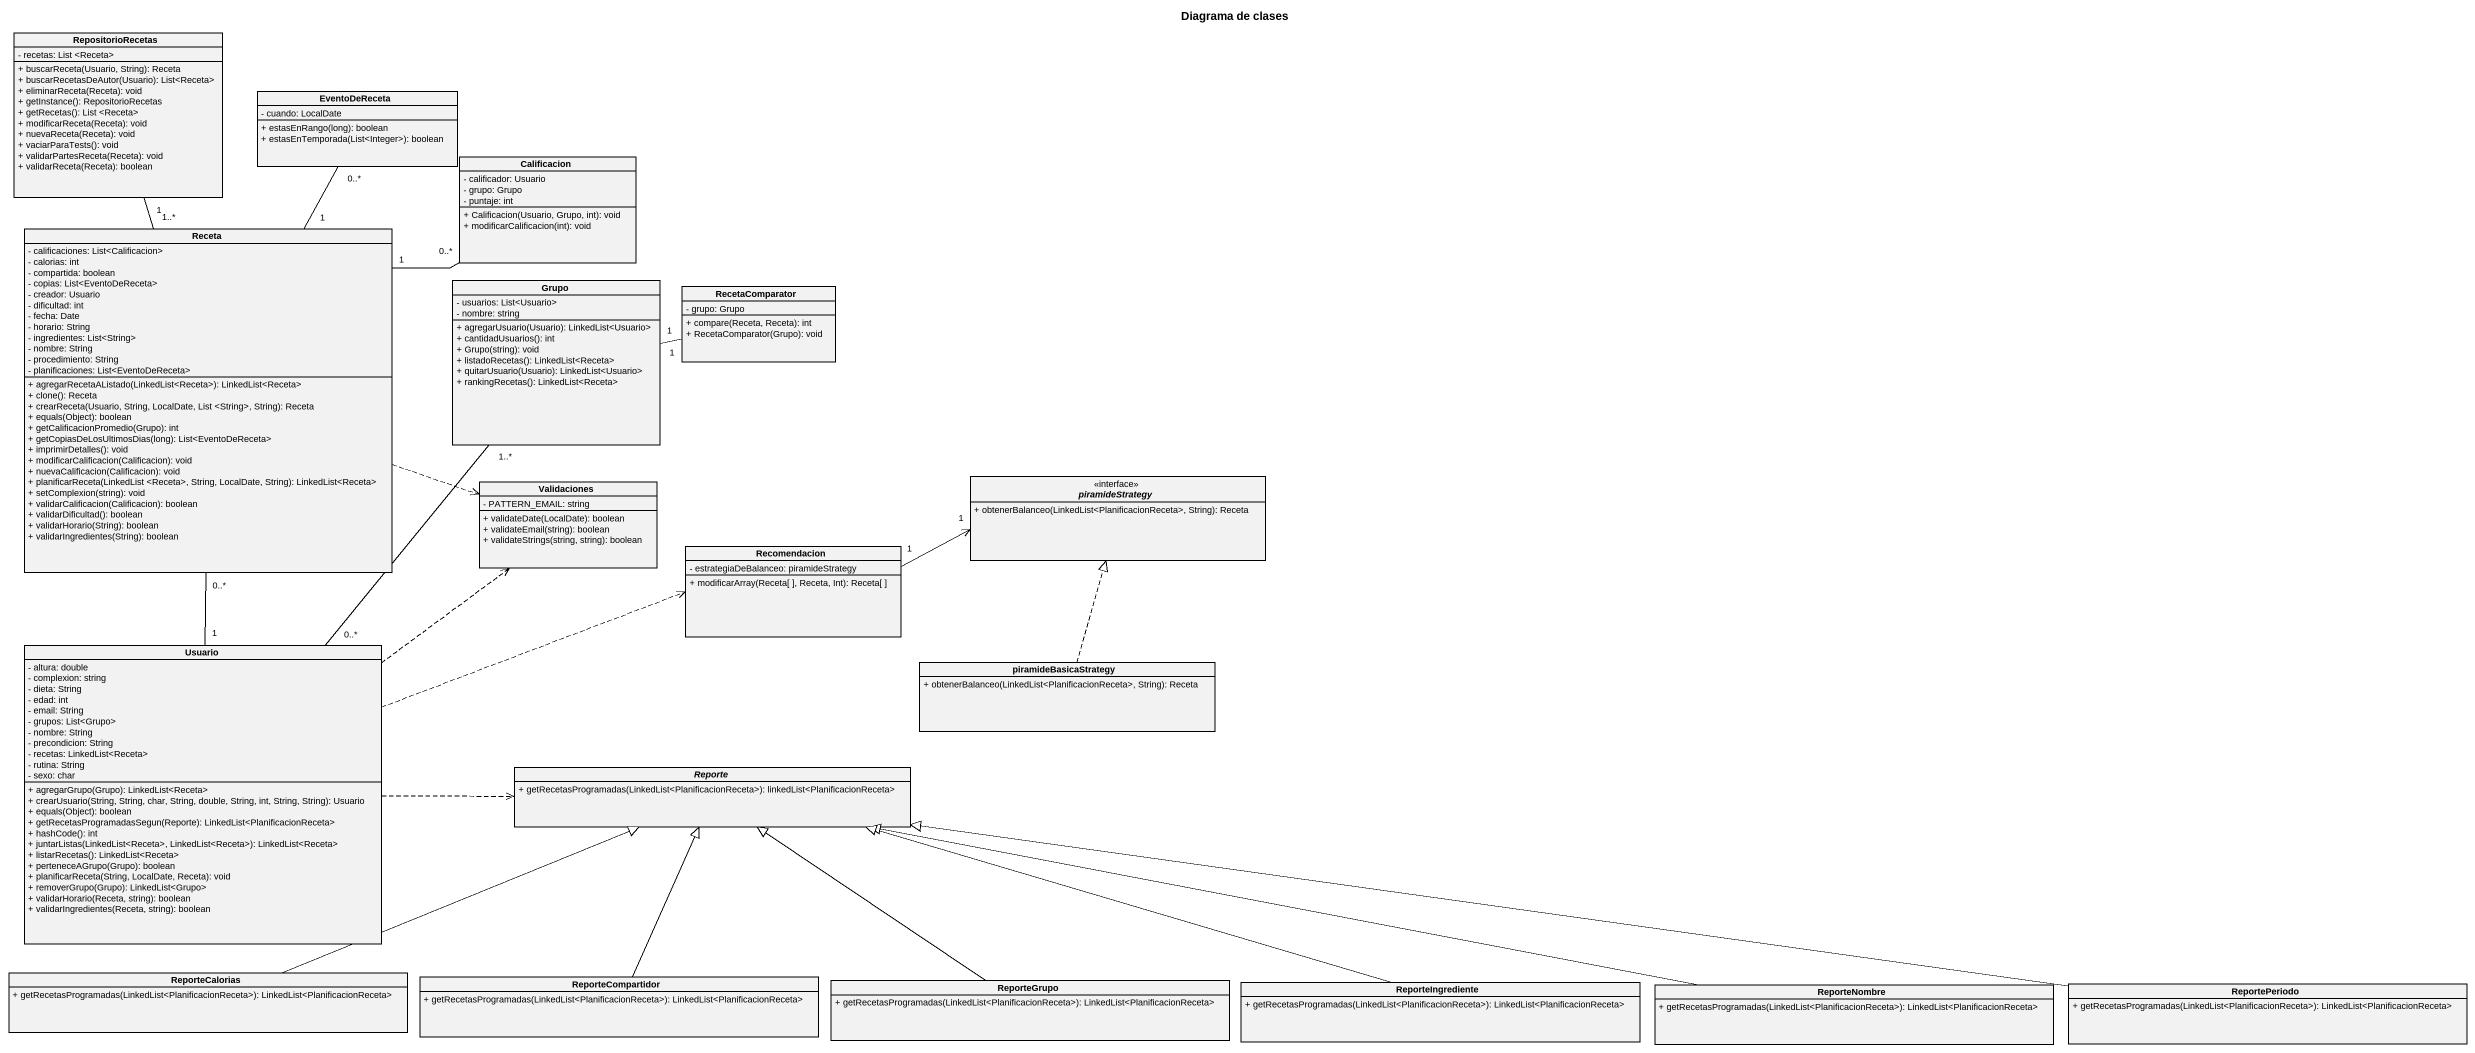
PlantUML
@startuml
title Diagrama de clases
hide circle
hide empty members
skinparam classAttributeIconSize 0
class RepositorioRecetas {
  - recetas: List <Receta>
  + buscarReceta(Usuario, String): Receta
  + buscarRecetasDeAutor(Usuario): List<Receta>
  + eliminarReceta(Receta): void
  + getInstance(): RepositorioRecetas
  + getRecetas(): List <Receta>
  + modificarReceta(Receta): void
  + nuevaReceta(Receta): void
  + vaciarParaTests(): void
  + validarPartesReceta(Receta): void
  + validarReceta(Receta): boolean
}
class EventoDeReceta {
  - cuando: LocalDate
  + estasEnRango(long): boolean
  + estasEnTemporada(List<Integer>): boolean
}
class Calificacion {
  - calificador: Usuario
  - grupo: Grupo
  - puntaje: int
  + Calificacion(Usuario, Grupo, int): void
  + modificarCalificacion(int): void
}
class Receta {
  - calificaciones: List<Calificacion>
  - calorias: int
  - compartida: boolean
  - copias: List<EventoDeReceta>
  - creador: Usuario
  - dificultad: int
  - fecha: Date
  - horario: String
  - ingredientes: List<String>
  - nombre: String
  - procedimiento: String
  - planificaciones: List<EventoDeReceta>
  + agregarRecetaAListado(LinkedList<Receta>): LinkedList<Receta>
  + clone(): Receta
  + crearReceta(Usuario, String, LocalDate, List <String>, String): Receta
  + equals(Object): boolean
  + getCalificacionPromedio(Grupo): int
  + getCopiasDeLosUltimosDias(long): List<EventoDeReceta>
  + imprimirDetalles(): void
  + modificarCalificacion(Calificacion): void
  + nuevaCalificacion(Calificacion): void
  + planificarReceta(LinkedList <Receta>, String, LocalDate, String): LinkedList<Receta>
  + setComplexion(string): void
  + validarCalificacion(Calificacion): boolean
  + validarDificultad(): boolean
  + validarHorario(String): boolean
  + validarIngredientes(String): boolean
}
class Grupo {
  - usuarios: List<Usuario>
  - nombre: string
  + agregarUsuario(Usuario): LinkedList<Usuario>
  + cantidadUsuarios(): int
  + Grupo(string): void
  + listadoRecetas(): LinkedList<Receta>
  + quitarUsuario(Usuario): LinkedList<Usuario>
  + rankingRecetas(): LinkedList<Receta>
}
class RecetaComparator {
  - grupo: Grupo
  + compare(Receta, Receta): int
  + RecetaComparator(Grupo): void
}
interface piramideStrategy <<interface>> {
  + obtenerBalanceo(LinkedList<PlanificacionReceta>, String): Receta
}
class Validaciones {
  - PATTERN_EMAIL: string
  + validateDate(LocalDate): boolean
  + validateEmail(string): boolean
  + validateStrings(string, string): boolean
}
class Recomendacion {
  - estrategiaDeBalanceo: piramideStrategy
  + modificarArray(Receta[ ], Receta, Int): Receta[ ]
}
class Usuario {
  - altura: double
  - complexion: string
  - dieta: String
  - edad: int
  - email: String
  - grupos: List<Grupo>
  - nombre: String
  - precondicion: String
  - recetas: LinkedList<Receta>
  - rutina: String
  - sexo: char
  + agregarGrupo(Grupo): LinkedList<Receta>
  + crearUsuario(String, String, char, String, double, String, int, String, String): Usuario
  + equals(Object): boolean
  + getRecetasProgramadasSegun(Reporte): LinkedList<PlanificacionReceta>
  + hashCode(): int
  + juntarListas(LinkedList<Receta>, LinkedList<Receta>): LinkedList<Receta>
  + listarRecetas(): LinkedList<Receta>
  + perteneceAGrupo(Grupo): boolean
  + planificarReceta(String, LocalDate, Receta): void
  + removerGrupo(Grupo): LinkedList<Grupo>
  + validarHorario(Receta, string): boolean
  + validarIngredientes(Receta, string): boolean
}
class piramideBasicaStrategy {
  + obtenerBalanceo(LinkedList<PlanificacionReceta>, String): Receta
}
abstract class Reporte {
  + getRecetasProgramadas(LinkedList<PlanificacionReceta>): linkedList<PlanificacionReceta>
}
class ReporteCalorias {
  + getRecetasProgramadas(LinkedList<PlanificacionReceta>): LinkedList<PlanificacionReceta>
}
class ReporteCompartidor {
  + getRecetasProgramadas(LinkedList<PlanificacionReceta>): LinkedList<PlanificacionReceta>
}
class ReporteGrupo {
  + getRecetasProgramadas(LinkedList<PlanificacionReceta>): LinkedList<PlanificacionReceta>
}
class ReporteIngrediente {
  + getRecetasProgramadas(LinkedList<PlanificacionReceta>): LinkedList<PlanificacionReceta>
}
class ReporteNombre {
  + getRecetasProgramadas(LinkedList<PlanificacionReceta>): LinkedList<PlanificacionReceta>
}
class ReportePeriodo {
  + getRecetasProgramadas(LinkedList<PlanificacionReceta>): LinkedList<PlanificacionReceta>
}
Calificacion "0..*" -left- "1" Receta
Receta "1..*" -up- "1" RepositorioRecetas
Receta "1" -up- "0..*" EventoDeReceta
Receta .right.> Validaciones
Receta "0..*" -- "1" Usuario
Grupo "1" -right- "1" RecetaComparator
Grupo "1..*" -- "0..*" Usuario
Recomendacion "1" -right-> "1" piramideStrategy
Usuario .up.> Validaciones
Usuario .right.> Recomendacion
Usuario .right.> Reporte
piramideBasicaStrategy .up.|> piramideStrategy
ReporteCalorias -right-|> Reporte
ReporteCompartidor -up-|> Reporte
ReporteGrupo -up-|> Reporte
ReporteIngrediente -left-|> Reporte
ReporteNombre -left-|> Reporte
ReportePeriodo -left-|> Reporte
@enduml
